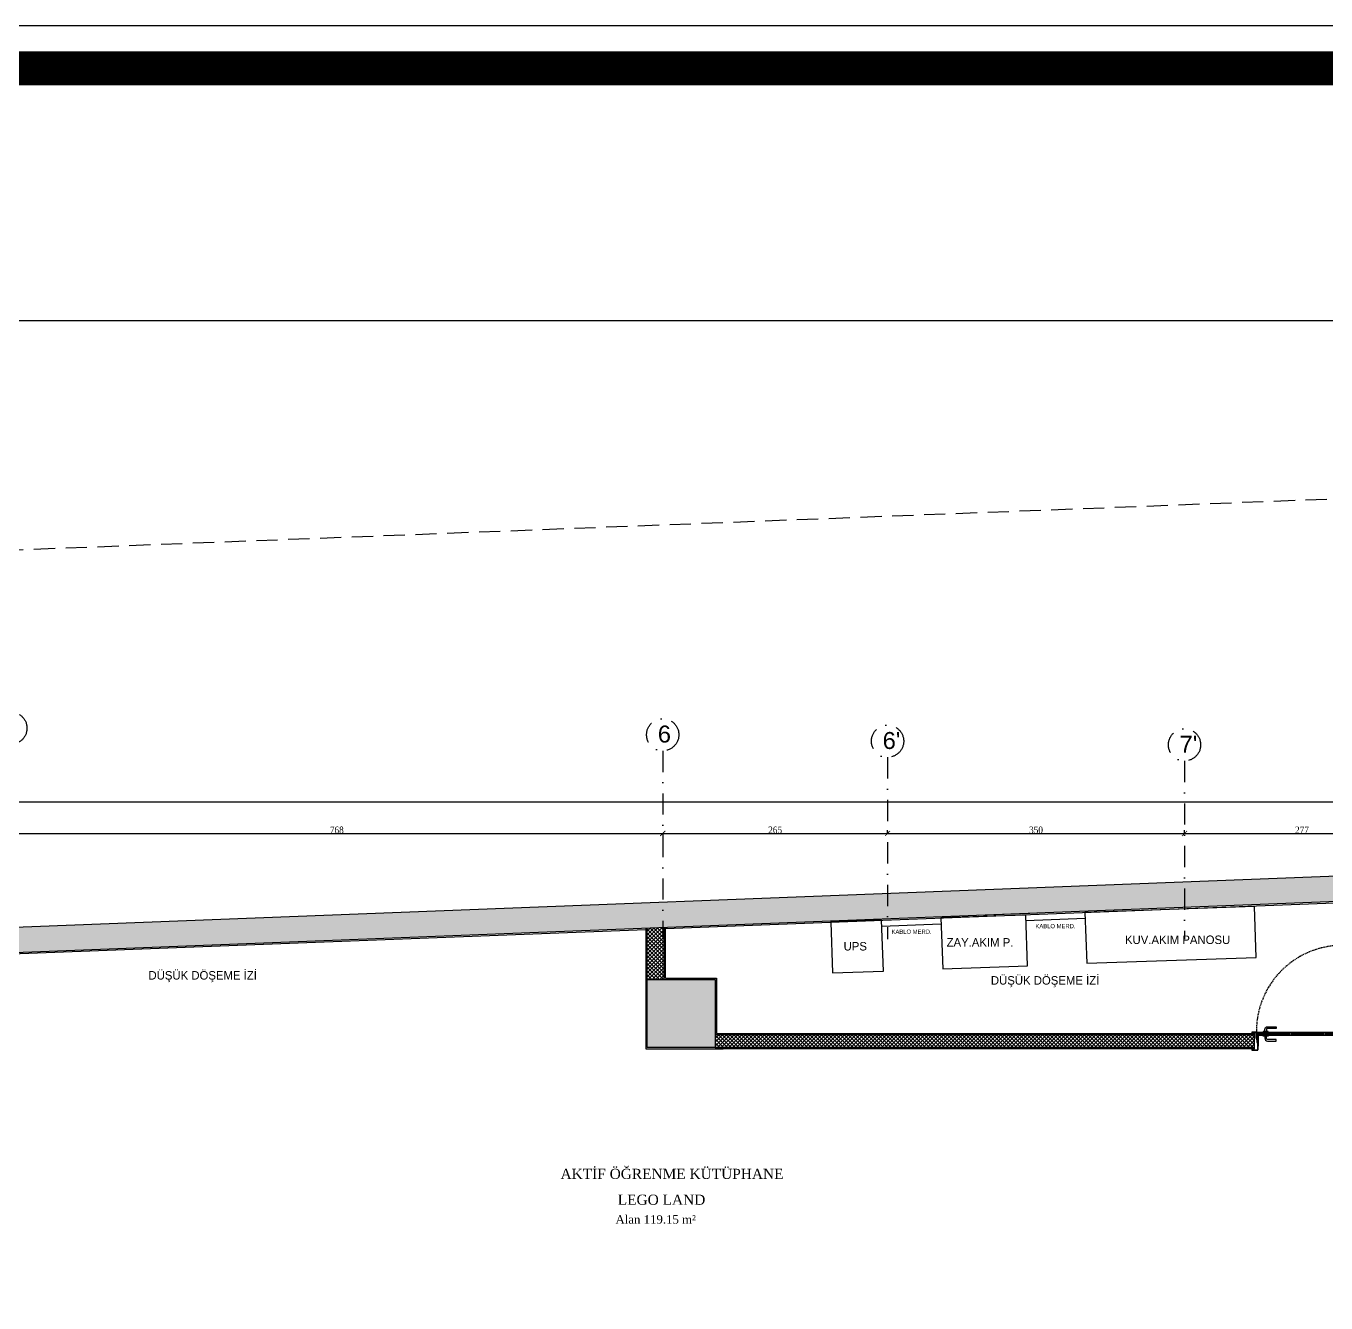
# Model space of a CAD drawing. Header units: millimetres. Extents: x -29311 to -3405, y 28913 to 42880.
# Drawn here: x -8240 to -6708, y 31974 to 33479 of the extents above; entities that cross this region are included whole.
import ezdxf
from ezdxf.enums import TextEntityAlignment as Align

# ---------------------------------------------------------------- set-up
doc = ezdxf.new("R2010")
doc.units = ezdxf.units.MM
for name, pattern in [('( Hidden )', [0.375, 0.25, -0.125]), ('DASHDOT', [1, 0.5, -0.25, 0, -0.25]), ('DASHDOT2', [0.5, 0.25, -0.125, 0, -0.125]), ('HIDDEN', [0.375, 0.25, -0.125])]:
    doc.linetypes.add(name, pattern=pattern)
for name, color, linetype in [('A-AKS', 57, 'DASHDOT'), ('A-AKS.', 57, 'DASHDOT2'), ('A-BA', 1, 'Continuous'), ('A-DUVAR', 53, 'Continuous'), ('A-DUVAR-TARAMA', 251, 'Continuous'), ('A-KAPI-AHSAP', 245, 'Continuous'), ('A-KAPI-AKSESUAR', 206, 'Continuous'), ('A-KAPI-METAL', 84, 'Continuous'), ('A-KAPI-PROFIL', 206, 'Continuous'), ('A-SIVA-IC', 97, 'Continuous'), ('A-YAZI', 136, 'Continuous'), ('T-VANA', 2, 'Continuous'), ('vaz_bina2', 161, 'Continuous'), ('yazı1', 7, 'Continuous'), ('Yazılar', 253, 'Continuous')]:
    doc.layers.add(name, color=color, linetype=linetype)
for name, color, linetype, lineweight in [('olcu-plan', 7, 'Continuous', 20), ('tarama-betonarme', 252, 'Continuous', 13), ('yazı-mekan', 142, 'Continuous', 25)]:
    doc.layers.add(name, color=color, linetype=linetype, lineweight=lineweight)
doc.styles.add('HA_SMART', font='')
doc.styles.add('text1', font='arial.ttf')
doc.styles.add('YAZ-50', font='times.ttf', dxfattribs={"width": 0.9})
doc.styles.get('HA_SMART').set_extended_font_data('Sakkal Majalla')
doc.dimstyles.new('1-50-plan', dxfattribs={"dimtxt": 8, "dimasz": 6, "dimexe": 4, "dimexo": 4, "dimgap": 0.00625, "dimtad": 1, "dimdec": 0, "dimrnd": 0.0005, "dimzin": 9, "dimdsep": 46, "dimtxsty": 'YAZ-50', "dimblk": 'ARCHTICK', "dimcen": 0.025, "dimdle": 4, "dimadec": 0, "dimazin": 0, "dimtfac": 1, "dimtdec": 0, "dimtmove": 0, "dimatfit": 3, "dimfxl": 30, "dimfxlon": 1, "dimarcsym": 0})
pattern_1 = [(45, (-57572.966, 45834.01), (-4.4194174, 4.4194174), []), (45, (-57568.547, 45834.01), (-4.4194174, 4.4194174), [7.8125, -1.5625, 0, -1.5625])]
pattern_2 = [(45, (-91941.1405, 15842.625), (-2.24506403, 2.24506403), []), (135, (-91941.1405, 15842.625), (-2.24506403, -2.24506403), [])]

# ---------------------------------------------------------------- blocks, each defined once
blk = doc.blocks.new('ANTET')
at = {"color": 251, "const_width": 20, "elevation": 0}
blk.add_lwpolyline([(-18595.04, -50619.36), (-18595.04, -52600.11), (-14668.24, -52600.11), (-14668.24, -50619.36)], close=True, dxfattribs=at)
at = {"layer": 'Yazılar', "elevation": 0}
for points in [[(-18620.04, -50594.36), (-18620.04, -52625.11), (-14643.24, -52625.11), (-14643.24, -50594.36)], [(-18397.88, -50768.01), (-14785.5, -50768.01), (-14785.5, -52468.87), (-18397.88, -52468.87)]]:
    blk.add_lwpolyline(points, close=True, dxfattribs=at)
blk = doc.blocks.new('METİKET')
at = {"layer": 'yazı1', "linetype": 'ByBlock', "style": 'HA_SMART'}
for tag, height, p in [('MAHALADI', 20, (13369.9, 684.6)), ('ALAN', 15, (13369.9, 652.2))]:
    blk.add_attdef(tag, text='', height=height, dxfattribs=at).set_placement(p, align=Align.CENTER)
blk = doc.blocks.new('_ArchTick')
at = {"color": 0, "linetype": 'ByBlock', "const_width": 0.15}
blk.add_lwpolyline([(-0.5, -0.5), (0.5, 0.5)], dxfattribs=at)
blk = doc.blocks.new('*D211')
at = {"layer": 'DEFPOINTS', "color": 0, "transparency": 16777216}
for p in [(-7489.4, 32531.8), (-8257.6, 32527.4), (-7489.4, 32527.4)]:
    blk.add_point(p, dxfattribs=at)
at = {"layer": 'olcu-plan', "color": 0, "lineweight": -2, "transparency": 16777216}
for p, q in [((-8257.6, 32527.4), (-8257.6, 32531.4)), ((-8261.6, 32527.4), (-7485.4, 32527.4)), ((-7489.4, 32527.8), (-7489.4, 32523.4))]:
    blk.add_line(p, q, dxfattribs=at)
at = {"layer": 'olcu-plan', "color": 0, "lineweight": -2, "transparency": 16777216, "xscale": 6, "yscale": 6, "zscale": 6, "rotation": 180}
blk.add_blockref('_ArchTick', (-8257.6, 32527.4), dxfattribs=at)
at = {"layer": 'olcu-plan', "color": 0, "lineweight": -2, "transparency": 16777216, "xscale": 6, "yscale": 6, "zscale": 6}
blk.add_blockref('_ArchTick', (-7489.4, 32527.4), dxfattribs=at)
at = {"layer": 'olcu-plan', "color": 0, "transparency": 16777216, "insert": (-7873.5, 32531.5), "char_height": 8, "attachment_point": 5, "style": 'YAZ-50'}
blk.add_mtext('768', dxfattribs=at)
blk = doc.blocks.new('*D212')
at = {"layer": 'DEFPOINTS', "color": 0, "transparency": 16777216}
for p in [(-7489.4, 32531.8), (-7224.4, 32527.4), (-7224.4, 32524.2)]:
    blk.add_point(p, dxfattribs=at)
at = {"layer": 'olcu-plan', "color": 0, "lineweight": -2, "transparency": 16777216}
for p, q in [((-7224.4, 32527.4), (-7224.4, 32531.4)), ((-7493.4, 32527.4), (-7220.4, 32527.4)), ((-7489.4, 32527.8), (-7489.4, 32523.4))]:
    blk.add_line(p, q, dxfattribs=at)
at = {"layer": 'olcu-plan', "color": 0, "lineweight": -2, "transparency": 16777216, "xscale": 6, "yscale": 6, "zscale": 6, "rotation": 180}
blk.add_blockref('_ArchTick', (-7489.4, 32527.4), dxfattribs=at)
at = {"layer": 'olcu-plan', "color": 0, "lineweight": -2, "transparency": 16777216, "xscale": 6, "yscale": 6, "zscale": 6}
blk.add_blockref('_ArchTick', (-7224.4, 32527.4), dxfattribs=at)
at = {"layer": 'olcu-plan', "color": 0, "transparency": 16777216, "insert": (-7356.9, 32531.5), "char_height": 8, "attachment_point": 5, "style": 'YAZ-50'}
blk.add_mtext('265', dxfattribs=at)
blk = doc.blocks.new('*D213')
at = {"layer": 'DEFPOINTS', "color": 0, "transparency": 16777216}
for p in [(-7224.4, 32524.2), (-6874.4, 32527.4), (-6874.4, 32527.4)]:
    blk.add_point(p, dxfattribs=at)
at = {"layer": 'olcu-plan', "color": 0, "lineweight": -2, "transparency": 16777216}
for p, q in [((-7224.4, 32527.4), (-7224.4, 32531.4)), ((-6874.4, 32527.4), (-6874.4, 32531.4)), ((-7228.4, 32527.4), (-6870.4, 32527.4))]:
    blk.add_line(p, q, dxfattribs=at)
at = {"layer": 'olcu-plan', "color": 0, "lineweight": -2, "transparency": 16777216, "xscale": 6, "yscale": 6, "zscale": 6, "rotation": 180}
blk.add_blockref('_ArchTick', (-7224.4, 32527.4), dxfattribs=at)
at = {"layer": 'olcu-plan', "color": 0, "lineweight": -2, "transparency": 16777216, "xscale": 6, "yscale": 6, "zscale": 6}
blk.add_blockref('_ArchTick', (-6874.4, 32527.4), dxfattribs=at)
at = {"layer": 'olcu-plan', "color": 0, "transparency": 16777216, "insert": (-7049.4, 32531.5), "char_height": 8, "attachment_point": 5, "style": 'YAZ-50'}
blk.add_mtext('350', dxfattribs=at)
blk = doc.blocks.new('*D214')
at = {"layer": 'DEFPOINTS', "color": 0, "transparency": 16777216}
for p in [(-6597.6, 32531.4), (-6874.4, 32527.4), (-6597.6, 32527.4)]:
    blk.add_point(p, dxfattribs=at)
at = {"layer": 'olcu-plan', "color": 0, "lineweight": -2, "transparency": 16777216}
for p, q in [((-6874.4, 32527.4), (-6874.4, 32531.4)), ((-6878.4, 32527.4), (-6593.6, 32527.4)), ((-6597.6, 32527.4), (-6597.6, 32523.4))]:
    blk.add_line(p, q, dxfattribs=at)
at = {"layer": 'olcu-plan', "color": 0, "lineweight": -2, "transparency": 16777216, "xscale": 6, "yscale": 6, "zscale": 6, "rotation": 180}
blk.add_blockref('_ArchTick', (-6874.4, 32527.4), dxfattribs=at)
at = {"layer": 'olcu-plan', "color": 0, "lineweight": -2, "transparency": 16777216, "xscale": 6, "yscale": 6, "zscale": 6}
blk.add_blockref('_ArchTick', (-6597.6, 32527.4), dxfattribs=at)
at = {"layer": 'olcu-plan', "color": 0, "transparency": 16777216, "insert": (-6736, 32531.5), "char_height": 8, "attachment_point": 5, "style": 'YAZ-50'}
blk.add_mtext('277', dxfattribs=at)
blk = doc.blocks.new('*D216')
at = {"layer": 'DEFPOINTS', "color": 0, "transparency": 16777216}
for p in [(-5882.1, 32564.8), (-5882.1, 32527.4), (-10751.7, 32497.3)]:
    blk.add_point(p, dxfattribs=at)
at = {"layer": 'olcu-plan', "color": 0, "lineweight": -2, "transparency": 16777216}
for p, q in [((-10755.7, 32564.8), (-5878.1, 32564.8)), ((-10751.7, 32534.8), (-10751.7, 32568.8)), ((-5882.1, 32534.8), (-5882.1, 32568.8))]:
    blk.add_line(p, q, dxfattribs=at)
at = {"layer": 'olcu-plan', "color": 0, "lineweight": -2, "transparency": 16777216, "xscale": 6, "yscale": 6, "zscale": 6, "rotation": 180}
blk.add_blockref('_ArchTick', (-10751.7, 32564.8), dxfattribs=at)
at = {"layer": 'olcu-plan', "color": 0, "lineweight": -2, "transparency": 16777216, "xscale": 6, "yscale": 6, "zscale": 6}
blk.add_blockref('_ArchTick', (-5882.1, 32564.8), dxfattribs=at)
at = {"layer": 'olcu-plan', "color": 0, "transparency": 16777216, "insert": (-8316.9, 32568.9), "char_height": 8, "attachment_point": 5, "style": 'YAZ-50'}
blk.add_mtext('4870', dxfattribs=at)
blk = doc.blocks.new('AKS')
at = {"layer": 'A-AKS.', "ltscale": 100}
for p, q in [((3262.3, 2276.7), (3262.3, 2054.9)), ((3527.3, 2269.1), (3527.3, 2054.9)), ((3877.3, 2264.8), (3877.3, 2054.9))]:
    blk.add_line(p, q, dxfattribs=at)
for centre in [(2494, 2303.4), (3262.3, 2295.7), (3527.3, 2288.1), (3877.3, 2283.8)]:
    blk.add_circle(centre, 19, dxfattribs=at)
at = {"layer": 'A-AKS.', "ltscale": 100, "char_height": 20, "width": 18.894, "attachment_point": 1, "style": 'text1'}
for s, insert in [('6', (3256.5, 2306.5)), ("6'", (3521.5, 2298.9)), ("7'", (3871.5, 2294.6))]:
    blk.add_mtext(s, dxfattribs=dict(at, insert=insert))
blk = doc.blocks.new('A$C1989330F')
at = {"layer": 'A-KAPI-AKSESUAR'}
blk.add_lwpolyline([(28, 0), (-28, 0), (-28, -8), (28, -8)], close=True, dxfattribs=at)
blk.add_lwpolyline([(-125, -45), (-20, -45, 0.414214), (-10, -35), (-10, -8), (10, -8), (10, -32, -0.414214), (-23, -65), (-125, -65)], format="xyb", close=True, dxfattribs=at)
blk = doc.blocks.new('*U53')
at = {"ltscale": 12}
h = blk.add_hatch(dxfattribs=at)
h.set_pattern_fill('ANSI31', color=8, scale=5, angle=45)
h.set_pattern_definition([(90, (48.085, 20), (-15.875, 3e-15), [])])
h.paths.add_polyline_path([(1004, -130), (44, -130), (44, -160), (1004, -160)])
at = {"color": 8, "linetype": 'HIDDEN', "ltscale": 50}
blk.add_lwpolyline([(13, -176), (13, -1189, 0.417281), (1025, -166)], format="xyb", dxfattribs=at)
at = {"layer": 'A-KAPI-AHSAP'}
for points in [[(44, -165), (34, -165), (34, -148), (34, -148), (34, -125), (44, -125), (44, -165)], [(44, -125), (1004, -125)], [(1004, -165), (1004, -125), (1014, -125), (1014, -165), (1014, -165), (1014, -165), (1004, -165)], [(1004, -165), (44, -165)]]:
    blk.add_lwpolyline(points, dxfattribs=at)
blk.add_lwpolyline([(1004, -130), (44, -130), (44, -160), (1004, -160)], close=True, dxfattribs=at)
at = {"layer": 'A-KAPI-AKSESUAR'}
for radius in [10, 5, 4]:
    blk.add_circle((12, -175), radius, dxfattribs=at)
at = {"layer": 'A-KAPI-METAL'}
for points in [[(-29, 47), (39, 47, -0.414214), (40, 46), (40, -96), (38, -96), (38, 44, 0.414214), (38, 45), (-28, 45, 0.414214), (-28, 44), (-28, 33, 0.414214), (-28, 32), (-20, 32), (-20, 30), (-29, 30, -0.414214), (-30, 31), (-30, 46, -0.414214)], [(-30, -151, -0.414214), (-29, -150), (-20, -150), (-20, -152), (-28, -152, 0.414214), (-28, -152), (-28, -162, 0.414214), (-28, -163), (27, -163, 0.414214), (27, -162), (27, -105, -0.414214), (28, -104), (41, -104, -0.414154), (42, -105), (42, -119), (42, -15), (42, 0), (42, -15), (40, -15), (40, 0, -1), (44, 0), (44, -120, -0.934642), (40, -119), (40, -106, 0.414214), (40, -106), (30, -106, 0.414214), (29, -106), (29, -164, -0.414214), (28, -165), (-29, -165, -0.414214), (-30, -164)], [(1078, -151, 0.414214), (1077, -150), (1068, -150), (1068, -152), (1076, -152, -0.414214), (1076, -152), (1076, -162, -0.414214), (1076, -163), (1022, -163, -0.414214), (1021, -162), (1021, -104, 0.414214), (1020, -103), (1007, -103, 0.414154), (1006, -104), (1006, -119), (1006, -15), (1006, 0), (1006, -15), (1008, -15), (1008, 0, 1), (1004, 0), (1004, -120, 0.938583), (1008, -119), (1008, -105, -0.414214), (1009, -105), (1019, -105, -0.414214), (1019, -105), (1019, -164, 0.414214), (1020, -165), (1077, -165, 0.414214), (1078, -164)], [(1077, 47), (1009, 47, 0.414214), (1008, 46), (1008, -96), (1010, -96), (1010, 44, -0.414214), (1011, 45), (1076, 45, -0.414214), (1076, 44), (1076, 33, -0.414214), (1076, 32), (1068, 32), (1068, 30), (1077, 30, 0.414214), (1078, 31), (1078, 46, 0.414214)]]:
    blk.add_lwpolyline(points, format="xyb", close=True, dxfattribs=at)
at = {"layer": 'A-KAPI-PROFIL'}
for points in [[(16, -101), (27, -70), (27, -36), (37, -36), (37, -72), (26, -104), (26, -163), (16, -163)], [(1032, -101), (1021, -70), (1021, -44), (1011, -44), (1011, -72), (1022, -104), (1022, -163), (1032, -163)]]:
    blk.add_lwpolyline(points, close=True, dxfattribs=at)
for points in [[(36, -37), (37, -37), (37, -52), (30, -66), (30, -90), (37, -90), (37, -91), (29, -91), (29, -66), (36, -52), (36, -37)], [(1012, -37), (1011, -37), (1011, -52), (1018, -66), (1018, -90), (1011, -90), (1011, -91), (1019, -91), (1019, -66), (1012, -52), (1012, -37)]]:
    blk.add_lwpolyline(points, dxfattribs=at)
at = {"layer": 'A-KAPI-PROFIL', "color": 8}
for points in [[(40, -111, 0.414214), (38, -109), (31, -109, 0.414214), (29, -111), (29, -122, 0.414214), (31, -124), (45, -124, 0.414214), (46, -123), (46, -120, 1), (44, -120), (44, -121), (40, -121)], [(1019, -111, 0.414214), (1017, -109), (1010, -109, 0.414214), (1008, -111), (1008, -121), (1004, -121), (1004, -120, 1), (1002, -120), (1002, -123, 0.414214), (1003, -124), (1014, -124), (1017, -124, 0.414214), (1019, -122)]]:
    blk.add_lwpolyline(points, format="xyb", close=True, dxfattribs=at)
at = {"layer": 'DEFPOINTS', "linetype": 'ByBlock', "ltscale": 12}
for p, q in [((0, 30), (0, -150)), ((1048, 30), (1048, -125))]:
    blk.add_line(p, q, dxfattribs=at)
at = {"ltscale": 12, "xscale": -1, "rotation": 180}
blk.add_blockref('A$C1989330F', (916, -125), dxfattribs=at)
at = {"ltscale": 12}
blk.add_blockref('A$C1989330F', (916, -165), dxfattribs=at)

msp = doc.modelspace()

# ---------------------------------------------------------------- hatches: boundary and pattern name
at = {"layer": 'A-DUVAR-TARAMA'}
h = msp.add_hatch(dxfattribs=at)
h.set_pattern_fill('ANSI37', color=256, style=0)
h.set_pattern_definition(pattern_2)
h.paths.add_polyline_path([(-7507.64, 32415.87), (-7487.64, 32416.64), (-7487.64, 32355.15), (-7507.64, 32355.15)])
h = msp.add_hatch(dxfattribs=at)
h.set_pattern_fill('ANSI37', color=256, style=0)
h.set_pattern_definition(pattern_2)
h.paths.add_polyline_path([(-6791.95, 32290.15), (-6791.95, 32275.14), (-7427.64, 32275.14), (-7427.64, 32290.15)])
h.paths.add_polyline_path([(-6687.14, 32275.14), (-6687.14, 32290.15), (-6677.64, 32290.15), (-6677.64, 32275.14)])
at = {"layer": 'tarama-betonarme'}
h = msp.add_hatch(dxfattribs=at)
h.set_pattern_fill('ANSI35', color=256, scale=25, style=0)
h.set_pattern_definition(pattern_1)
h.paths.add_polyline_path([(-10481.78, 30484.04), (-10717.69, 32291.44), (-5913.13, 32477.67), (-5531.42, 30501.63)], flags=16)
h.paths.add_polyline_path([(-10508.1, 30453.95), (-10751.69, 32320.15), (-5888.56, 32508.65), (-5495.1, 30471.76)])
h = msp.add_hatch(dxfattribs=at)
h.set_pattern_fill('ANSI35', color=256, scale=25, style=0)
h.set_pattern_definition(pattern_1)
h.paths.add_polyline_path([(-7507.64, 32355.15), (-7427.64, 32355.15), (-7427.64, 32275.15), (-7507.64, 32275.15)])
h.paths.add_polyline_path([(-8337.64, 32355.15), (-8257.64, 32355.15), (-8257.64, 32275.15), (-8337.64, 32275.15)])
h.paths.add_polyline_path([(-9167.64, 32355.15), (-9087.64, 32355.15), (-9087.64, 32275.15), (-9167.64, 32275.15)])
h.paths.add_polyline_path([(-5962.14, 32355.15), (-5882.14, 32355.15), (-5882.14, 32275.15), (-5962.14, 32275.15)])
h = msp.add_hatch(dxfattribs=at)
h.set_pattern_fill('ANSI35', color=256, scale=25, style=0)
h.set_pattern_definition([(45, (-57572.966, 45834.01), (-4.4194174, 4.4194174), []), (45, (-57568.547, 45834.01), (-4.4194174, 4.4194174), [7.8125, -1.5625, 0, -1.5625])])
h.paths.add_polyline_path([(-7507.64, 32355.15), (-7427.64, 32355.15), (-7427.64, 32275.15), (-7507.64, 32275.15)])
h.paths.add_polyline_path([(-8337.64, 32355.15), (-8257.64, 32355.15), (-8257.64, 32275.15), (-8337.64, 32275.15)])
h.paths.add_polyline_path([(-9167.64, 32355.15), (-9087.64, 32355.15), (-9087.64, 32275.15), (-9167.64, 32275.15)])
h.paths.add_polyline_path([(-5882.14, 32317.28), (-5889.46, 32355.15), (-5962.14, 32355.15), (-5962.14, 32275.15), (-5882.14, 32275.15)])

# ---------------------------------------------------------------- linework, layer by layer
at = {"layer": 'A-BA'}
for p, q in [((-9848.72, 32355.15), (-5888.56, 32508.65)), ((-9822.14, 32326.16), (-5887.39, 32478.67))]:
    msp.add_line(p, q, dxfattribs=at)
msp.add_lwpolyline([(-7507.64, 32355.15), (-7427.64, 32355.15), (-7427.64, 32275.15), (-7507.64, 32275.15)], close=True, dxfattribs=at)
msp.add_lwpolyline([(-7507.64, 32355.15), (-7427.64, 32355.15), (-7427.64, 32275.15), (-7507.64, 32275.15)], close=True, dxfattribs=at)
at = {"layer": 'A-DUVAR'}
for p, q in [((-7507.64, 32355.15), (-7507.64, 32415.87)), ((-7487.64, 32355.15), (-7487.64, 32416.64)), ((-6791.95, 32290.15), (-7427.64, 32290.14)), ((-6791.95, 32275.15), (-7427.64, 32275.14))]:
    msp.add_line(p, q, dxfattribs=at)
at = {"layer": 'A-SIVA-IC'}
msp.add_line((-7486.14, 32356.64), (-7486.14, 32416.64), dxfattribs=at)
for points in [[(-7486.14, 32415.2), (-6615.39, 32448.95)], [(-8256.83, 32385.33), (-7509.14, 32414.31)], [(-7509.14, 32415.87), (-7509.14, 32273.65), (-7418.14, 32273.65)], [(-7486.14, 32356.64), (-7426.14, 32356.64), (-7426.14, 32291.64), (-6791.95, 32291.64)], [(-6791.95, 32273.65), (-6791.95, 32291.64)], [(-6791.95, 32273.65), (-7427.64, 32273.64)]]:
    msp.add_lwpolyline(points, dxfattribs=at)
at = {"layer": 'T-VANA'}
for p, q in [((-7116.73, 32431.02), (-7047.01, 32433.72)), ((-7061.26, 32424.66), (-6991.55, 32427.37)), ((-7231.14, 32418.08), (-7161.42, 32420.78))]:
    msp.add_line(p, q, dxfattribs=at)
for points in [[(-6991.82, 32434.36), (-6989.72, 32374.4), (-6789.84, 32381.38), (-6791.94, 32441.34)], [(-7289.28, 32363.02), (-7229.31, 32365.11), (-7231.41, 32425.07), (-7291.37, 32422.98)], [(-7159.37, 32367.82), (-7059.43, 32371.31), (-7061.52, 32431.27), (-7161.46, 32427.78)]]:
    msp.add_lwpolyline(points, close=True, dxfattribs=at)
at = {"layer": 'vaz_bina2', "linetype": '( Hidden )', "ltscale": 100}
msp.add_lwpolyline([(-10745.16, 32264.27), (-10501.58, 30398.07), (-5488.57, 30415.88), (-4470.79, 30419.5), (-4739.72, 31811.75), (-4981.51, 32294.07), (-5309.76, 32584.73), (-5666.95, 32773.34), (-6038.1, 32883.42), (-6406.89, 32932.8), (-10810.15, 32762.13)], close=True, dxfattribs=at)

# ---------------------------------------------------------------- block references
at = {"xscale": 2, "yscale": 2, "zscale": 2}
msp.add_blockref('ANTET', (25559.14, 134667.87, 0), dxfattribs=at)
at = {"layer": 'A-AKS'}
msp.add_blockref('AKS', (-10751.69, 30348.07), dxfattribs=at)
at = {"layer": 'A-KAPI-AHSAP', "xscale": 0.1, "yscale": 0.1, "zscale": 0.1, "rotation": 180}
msp.add_blockref('*U53', (-6687.14, 32276.64), dxfattribs=at)
at = {"layer": 'yazı-mekan', "linetype": 'ByBlock'}
ref = msp.add_blockref('METİKET', (-3854.2, 32237.92), dxfattribs=dict(at, xscale=-0.25, yscale=0.25, zscale=0.25))
ref.add_attrib('MAHALADI', 'KABLO MERD.', dxfattribs={"layer": 'yazı1', "linetype": 'ByBlock', "height": 5, "style": 'HA_SMART'}).set_placement((-7196.12, 32409.08), align=Align.CENTER)
ref = msp.add_blockref('METİKET', (-3684.56, 32244.5), dxfattribs=dict(at, xscale=-0.25, yscale=0.25, zscale=0.25))
ref.add_attrib('MAHALADI', 'KABLO MERD.', dxfattribs={"layer": 'yazı1', "linetype": 'ByBlock', "height": 5, "style": 'HA_SMART'}).set_placement((-7026.48, 32415.66), align=Align.CENTER)
ref = msp.add_blockref('METİKET', (-198.7, 32054.76), dxfattribs=dict(at, xscale=-0.5, yscale=0.5, zscale=0.5))
ref.add_attrib('MAHALADI', 'KUV.AKIM PANOSU', dxfattribs={"layer": 'yazı1', "linetype": 'ByBlock', "height": 10, "style": 'HA_SMART'}).set_placement((-6882.54, 32397.08), align=Align.CENTER)
ref = msp.add_blockref('METİKET', (-578.63, 32047.14), dxfattribs=dict(at, xscale=-0.5, yscale=0.5, zscale=0.5))
ref.add_attrib('MAHALADI', 'UPS', dxfattribs={"layer": 'yazı1', "linetype": 'ByBlock', "height": 10, "style": 'HA_SMART'}).set_placement((-7262.48, 32389.45), align=Align.CENTER)
ref = msp.add_blockref('METİKET', (-431.58, 32051.72), dxfattribs=dict(at, xscale=-0.5, yscale=0.5, zscale=0.5))
ref.add_attrib('MAHALADI', 'ZAY.AKIM P.', dxfattribs={"layer": 'yazı1', "linetype": 'ByBlock', "height": 10, "style": 'HA_SMART'}).set_placement((-7115.43, 32394.03), align=Align.CENTER)
ref = msp.add_blockref('METİKET', (-1347.74, 32012.86), dxfattribs=dict(at, xscale=-0.5, yscale=0.5, zscale=0.5))
ref.add_attrib('MAHALADI', 'DÜŞÜK DÖŞEME İZİ', dxfattribs={"layer": 'yazı1', "linetype": 'ByBlock', "height": 10, "style": 'HA_SMART'}).set_placement((-8031.59, 32355.17), align=Align.CENTER)
ref = msp.add_blockref('METİKET', (-13722.27, 32006.91), dxfattribs=dict(at, xscale=0.5, yscale=0.5, zscale=0.5))
ref.add_attrib('MAHALADI', 'DÜŞÜK DÖŞEME İZİ', dxfattribs={"layer": 'yazı1', "linetype": 'ByBlock', "height": 10, "style": 'HA_SMART'}).set_placement((-7038.71, 32349.22), align=Align.CENTER)

# ---------------------------------------------------------------- texts
at = {"layer": 'A-YAZI', "style": 'YAZ-50'}
for s, height, p in [('AKTİF ÖĞRENME KÜTÜPHANE ', 12, (-7476.17, 32120.16)), ('LEGO LAND', 12, (-7490.79, 32089.69)), ('Alan 119.15 m²', 10, (-7497.67, 32067.49))]:
    msp.add_text(s, height=height, dxfattribs=at).set_placement(p, align=Align.CENTER)

# ---------------------------------------------------------------- dimensions: what is measured, and where the dimension line sits
at = {"layer": 'olcu-plan'}
for base, p1, p2, picture, middle in [((-5882.14, 32564.83), (-10751.69, 32497.29), (-5882.14, 32527.43), '*D216', (-8316.92, 32568.92)), ((-7489.41, 32527.43), (-8257.64, 32527.43), (-7489.41, 32531.77), '*D211', (-7873.53, 32531.51)), ((-7224.41, 32527.43), (-7489.41, 32531.77), (-7224.41, 32524.18), '*D212', (-7356.91, 32531.5)), ((-6874.41, 32527.43), (-7224.41, 32524.18), (-6874.41, 32527.43), '*D213', (-7049.41, 32531.5)), ((-6597.64, 32527.43), (-6874.41, 32527.43), (-6597.64, 32531.4), '*D214', (-6736.03, 32531.51))]:
    dim = msp.add_linear_dim(base=base, p1=p1, p2=p2, dimstyle='1-50-plan', dxfattribs=at)
    dim.commit()
    dim.dimension.update_dxf_attribs({"geometry": picture, "text_midpoint": middle})

doc.saveas('drawing.dxf')
